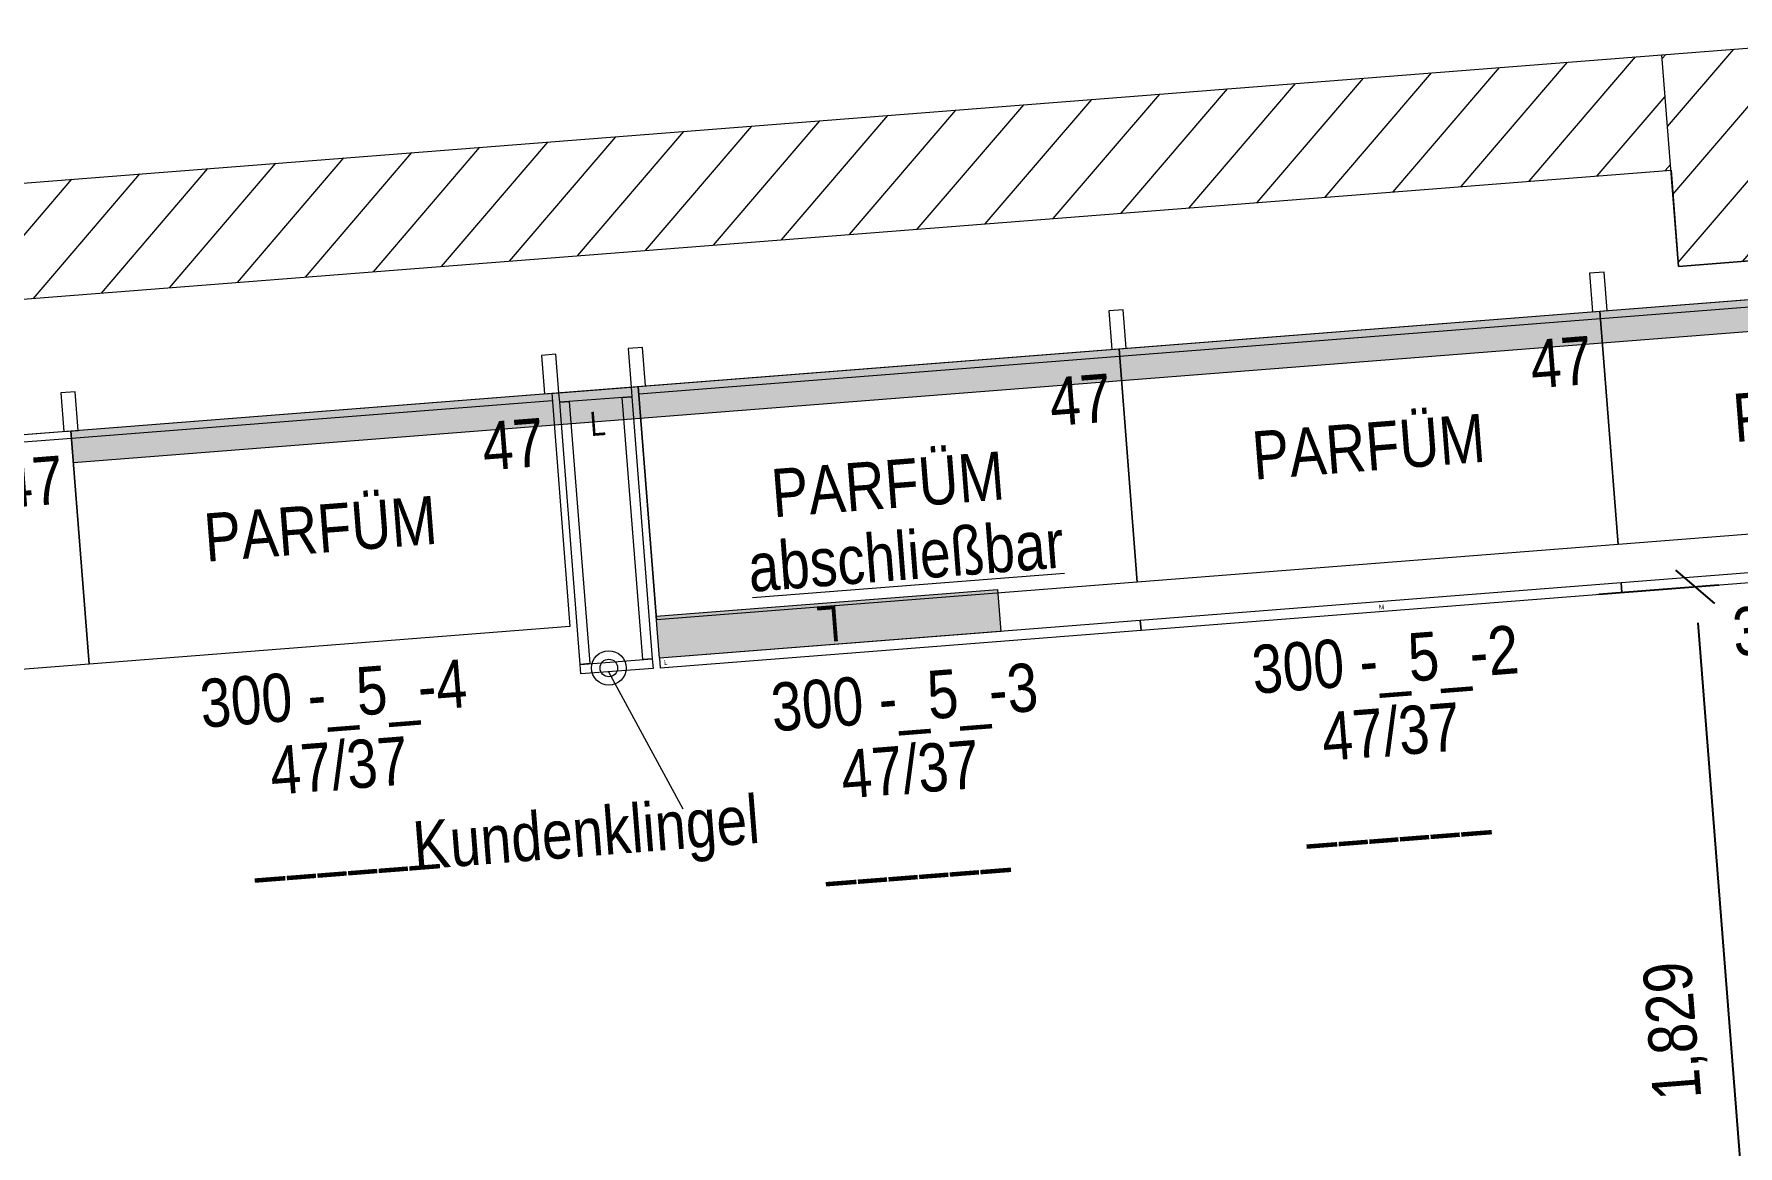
# Model space of a CAD drawing. Header units: millimetres. Extents: x 1954135 to 2038297, y 1349223 to 1397094.
# Drawn here: x 1974996 to 1978529, y 1382746 to 1385051 of the extents above; entities that cross this region are included whole.
import ezdxf
from ezdxf.enums import TextEntityAlignment as Align

# ---------------------------------------------------------------- set-up
doc = ezdxf.new("R2010")
doc.units = ezdxf.units.MM
doc.header["$MEASUREMENT"] = 0
doc.layers.get('Defpoints').update_dxf_attribs({"lineweight": 0})
for name, color, linetype, lineweight in [('01_Grundriss (Construction)', 7, 'Continuous', 0), ('10_Einrichtung', 7, 'Continuous', 0), ('10_Einrichtung (Construction)', 7, 'Continuous', 0), ('12_Deko', 7, 'Continuous', 0), ('20_Sortimentierung', 7, 'Continuous', 0), ('21_Modulnummer', 7, 'Continuous', 0), ('TXT Schrift allgemein', 7, 'Continuous', 13)]:
    doc.layers.add(name, color=color, linetype=linetype, lineweight=lineweight)
doc.styles.add('Rossmann', font='ARIALN.TTF', dxfattribs={"height": 100})
doc.styles.add('Style-Arial Narrow', font='ARIALN.TTF')
doc.dimstyles.new('Rossmann', dxfattribs={"dimtxt": 100, "dimasz": 75, "dimexe": 50, "dimexo": 0.0625, "dimgap": 50, "dimtad": 1, "dimdec": 3, "dimlfac": 0.001, "dimzin": 3, "dimtxsty": 'Rossmann', "dimcen": 0, "dimadec": 3, "dimazin": 0, "dimtfac": 1, "dimtdec": 0, "dimtofl": 0, "dimtmove": 0, "dimatfit": 1, "dimfxl": 200, "dimfxlon": 1, "dimfrac": 2, "dimtolj": 1, "dimtzin": 3, "dimarcsym": 0})

# ---------------------------------------------------------------- blocks, each defined once
blk = doc.blocks.new('_Oblique-1')
at = {"color": 0, "linetype": 'ByBlock', "lineweight": -2}
blk.add_line((0.5, 0.5), (-0.5, -0.5), dxfattribs=at)
blk = doc.blocks.new('*D372')
at = {"layer": '10_Einrichtung', "color": 0, "linetype": 'ByBlock', "lineweight": -2, "transparency": 16777216}
for p, q in [((1978240.7, 1383889.5), (1978489.9, 1383909)), ((1978383.4, 1382066.1), (1978632.6, 1382085.6))]:
    blk.add_line(p, q, dxfattribs=at)
at = {"layer": '10_Einrichtung', "color": 0, "linetype": 'Continuous', "lineweight": -2, "transparency": 16777216}
blk.add_line((1978445.9, 1383830.4), (1978576.9, 1382156.5), dxfattribs=at)
at = {"layer": 'Defpoints', "color": 0, "linetype": 'Continuous', "lineweight": 0, "transparency": 16777216}
for p in [(1977790, 1383854.3), (1978582.8, 1382081.7), (1977696.9, 1382012.4)]:
    blk.add_point(p, dxfattribs=at)
at = {"layer": '10_Einrichtung', "color": 0, "linetype": 'Continuous', "lineweight": -2, "transparency": 16777216, "xscale": 75, "yscale": 75, "zscale": 75}
for p, rotation in [((1978440, 1383905.1), 94.47537400066294), ((1978582.8, 1382081.7), 274.475374000663)]:
    blk.add_blockref('_Oblique-1', p, dxfattribs=dict(at, rotation=rotation))
at = {"layer": '10_Einrichtung', "color": 0, "linetype": 'Continuous', "lineweight": 0, "transparency": 16777216, "insert": (1978401.6, 1382984.8), "char_height": 100, "attachment_point": 5, "rotation": 94.4754, "style": 'Style-Arial Narrow'}
blk.add_mtext('\\A1;1,829', dxfattribs=at)
blk = doc.blocks.new('*U1299')
at = {"layer": '10_Einrichtung (Construction)', "color": 5, "linetype": 'Continuous', "lineweight": 13}
for radius in [45, 22.9]:
    blk.add_circle((0, 0), radius, dxfattribs=at)
blk = doc.blocks.new('*U1298')
at = {"layer": '10_Einrichtung (Construction)', "color": 5, "linetype": 'Continuous', "lineweight": 0}
blk.add_line((-283.6, 218.6), (-151.5, -78.4), dxfattribs=at)
at = {"layer": '10_Einrichtung', "color": 5, "linetype": 'Continuous', "lineweight": 13, "xscale": 0.79663892663038, "yscale": 0.79663892663038, "zscale": 0.79663892663038}
blk.add_blockref('*U1299', (-282, 225), dxfattribs=at)
at = {"layer": '10_Einrichtung', "color": 5, "linetype": 'Continuous', "lineweight": 0, "style": 'Rossmann'}
blk.add_text('Kundenklingel', height=100, dxfattribs=at).set_placement((-355.6, -110.8), align=Align.MIDDLE_CENTER)
blk = doc.blocks.new('*U1308')
at = {"layer": '10_Einrichtung', "color": 7, "linetype": 'Continuous', "lineweight": 0}
blk.add_line((-500, 187.5), (500, 187.5), dxfattribs=at)
at = {"layer": '10_Einrichtung', "color": 7, "linetype": 'Continuous', "lineweight": 0, "flags": 128}
for points in [[(-485, 282.5), (-515, 282.5), (-515, 202.5), (-485, 202.5)], [(515, 282.5), (485, 282.5), (485, 202.5), (515, 202.5)], [(-500, 202.5), (500, 202.5), (500, -282.5), (-500, -282.5)]]:
    blk.add_lwpolyline(points, close=True, dxfattribs=at)
at = {"layer": '10_Einrichtung (Construction)', "color": 3, "linetype": 'Continuous', "lineweight": 0}
for p, q in [((-500, 202.5), (-500, -282.5)), ((500, 202.5), (500, -282.5))]:
    blk.add_line(p, q, dxfattribs=at)
at = {"layer": '10_Einrichtung (Construction)', "color": 5, "linetype": 'Continuous', "lineweight": 0}
blk.add_line((-500, 202.5), (500, 202.5), dxfattribs=at)
at = {"layer": '10_Einrichtung', "color": 7, "linetype": 'Continuous', "lineweight": 0, "style": 'Rossmann'}
blk.add_text('47', height=100, dxfattribs=at).set_placement((411.7, 103.6), align=Align.MIDDLE_CENTER)
blk = doc.blocks.new('R1 47_178')
at = {"layer": '10_Einrichtung', "color": 7, "linetype": 'Continuous', "lineweight": 0}
blk.add_blockref('*U1308', (500, -242.5), dxfattribs=at)
blk = doc.blocks.new('I1 47_178')
at = {"layer": '10_Einrichtung', "color": 7, "linetype": 'Continuous', "lineweight": 0}
blk.add_blockref('R1 47_178', (0, 0), dxfattribs=at)
at = {"layer": '20_Sortimentierung', "color": 7, "linetype": 'Continuous', "lineweight": 0, "style": 'Style-Arial Narrow'}
blk.add_attdef('I1 47_178_0', text='', height=100, dxfattribs=at).set_placement((500, -282.5), align=Align.MIDDLE_CENTER)
at = {"layer": '21_Modulnummer', "color": 7, "linetype": 'Continuous', "lineweight": 0, "insert": (500, -575), "char_height": 100, "attachment_point": 2, "line_spacing_factor": 0.6, "style": 'Style-Arial Narrow'}
blk.add_mtext('300 -_5_-4', dxfattribs=at)
at = {"layer": '21_Modulnummer', "color": 251, "linetype": 'Continuous', "lineweight": 0, "style": 'Style-Arial Narrow'}
blk.add_attdef('I1 47_178_0', text='', height=100, dxfattribs=at).set_placement((500, -725), align=Align.TOP_CENTER)
at = {"layer": '21_Modulnummer', "color": 5, "linetype": 'Continuous', "lineweight": 0, "style": 'Style-Arial Narrow'}
blk.add_attdef('I1 47_178_0', text='', height=100, dxfattribs=at).set_placement((500, -875), align=Align.TOP_CENTER)
blk = doc.blocks.new('*U1311')
at = {"layer": '10_Einrichtung', "color": 7, "linetype": 'Continuous', "lineweight": 0}
blk.add_line((-500, 187.5), (500, 187.5), dxfattribs=at)
at = {"layer": '10_Einrichtung', "color": 7, "linetype": 'Continuous', "lineweight": 0, "flags": 128}
for points in [[(-485, 282.5), (-515, 282.5), (-515, 202.5), (-485, 202.5)], [(515, 282.5), (485, 282.5), (485, 202.5), (515, 202.5)], [(-500, 202.5), (500, 202.5), (500, -282.5), (-500, -282.5)]]:
    blk.add_lwpolyline(points, close=True, dxfattribs=at)
at = {"layer": '10_Einrichtung (Construction)', "color": 3, "linetype": 'Continuous', "lineweight": 0}
for p, q in [((-500, 202.5), (-500, -282.5)), ((500, 202.5), (500, -282.5))]:
    blk.add_line(p, q, dxfattribs=at)
at = {"layer": '10_Einrichtung (Construction)', "color": 5, "linetype": 'Continuous', "lineweight": 0}
blk.add_line((-500, 202.5), (500, 202.5), dxfattribs=at)
at = {"layer": '10_Einrichtung', "color": 7, "linetype": 'Continuous', "lineweight": 0, "style": 'Rossmann'}
blk.add_text('47', height=100, dxfattribs=at).set_placement((411.7, 103.6), align=Align.MIDDLE_CENTER)
blk = doc.blocks.new('R1 47_179')
at = {"layer": '10_Einrichtung', "color": 7, "linetype": 'Continuous', "lineweight": 0}
blk.add_blockref('*U1311', (500, -242.5), dxfattribs=at)
blk = doc.blocks.new('I1 47_179')
at = {"layer": '10_Einrichtung', "color": 7, "linetype": 'Continuous', "lineweight": 0}
blk.add_blockref('R1 47_179', (0, 0), dxfattribs=at)
at = {"layer": '20_Sortimentierung', "color": 7, "linetype": 'Continuous', "lineweight": 0, "style": 'Style-Arial Narrow'}
blk.add_attdef('I1 47_179_0', text='', height=100, dxfattribs=at).set_placement((500, -282.5), align=Align.MIDDLE_CENTER)
at = {"layer": '21_Modulnummer', "color": 7, "linetype": 'Continuous', "lineweight": 0, "insert": (500, -575), "char_height": 100, "attachment_point": 2, "line_spacing_factor": 0.6, "style": 'Style-Arial Narrow'}
blk.add_mtext('300 -_5_-5', dxfattribs=at)
at = {"layer": '21_Modulnummer', "color": 251, "linetype": 'Continuous', "lineweight": 0, "style": 'Style-Arial Narrow'}
blk.add_attdef('I1 47_179_0', text='', height=100, dxfattribs=at).set_placement((500, -725), align=Align.TOP_CENTER)
at = {"layer": '21_Modulnummer', "color": 5, "linetype": 'Continuous', "lineweight": 0, "style": 'Style-Arial Narrow'}
blk.add_attdef('I1 47_179_0', text='', height=100, dxfattribs=at).set_placement((500, -875), align=Align.TOP_CENTER)
blk = doc.blocks.new('*U1320')
at = {"layer": '10_Einrichtung', "color": 7, "linetype": 'Continuous', "lineweight": 0}
blk.add_line((-500, 187.5), (500, 187.5), dxfattribs=at)
at = {"layer": '10_Einrichtung', "color": 7, "linetype": 'Continuous', "lineweight": 0, "flags": 128}
for points in [[(-485, 282.5), (-515, 282.5), (-515, 202.5), (-485, 202.5)], [(515, 282.5), (485, 282.5), (485, 202.5), (515, 202.5)], [(-500, 202.5), (500, 202.5), (500, -282.5), (-500, -282.5)]]:
    blk.add_lwpolyline(points, close=True, dxfattribs=at)
at = {"layer": '10_Einrichtung (Construction)', "color": 3, "linetype": 'Continuous', "lineweight": 0}
for p, q in [((-500, 202.5), (-500, -282.5)), ((500, 202.5), (500, -282.5))]:
    blk.add_line(p, q, dxfattribs=at)
at = {"layer": '10_Einrichtung (Construction)', "color": 5, "linetype": 'Continuous', "lineweight": 0}
blk.add_line((-500, 202.5), (500, 202.5), dxfattribs=at)
at = {"layer": '10_Einrichtung', "color": 7, "linetype": 'Continuous', "lineweight": 0, "style": 'Rossmann'}
blk.add_text('47', height=100, dxfattribs=at).set_placement((411.7, 103.6), align=Align.MIDDLE_CENTER)
blk = doc.blocks.new('R1 47_182')
at = {"layer": '10_Einrichtung', "color": 7, "linetype": 'Continuous', "lineweight": 0}
blk.add_blockref('*U1320', (500, -242.5), dxfattribs=at)
blk = doc.blocks.new('I1 47_182')
at = {"layer": '10_Einrichtung', "color": 7, "linetype": 'Continuous', "lineweight": 0}
blk.add_blockref('R1 47_182', (0, 0), dxfattribs=at)
at = {"layer": '20_Sortimentierung', "color": 7, "linetype": 'Continuous', "lineweight": 0, "style": 'Style-Arial Narrow'}
blk.add_attdef('I1 47_182_0', text='', height=100, dxfattribs=at).set_placement((500, -282.5), align=Align.MIDDLE_CENTER)
at = {"layer": '21_Modulnummer', "color": 7, "linetype": 'Continuous', "lineweight": 0, "insert": (500, -675), "char_height": 100, "attachment_point": 2, "line_spacing_factor": 0.6, "style": 'Style-Arial Narrow'}
blk.add_mtext('300 -_5_-1', dxfattribs=at)
at = {"layer": '21_Modulnummer', "color": 251, "linetype": 'Continuous', "lineweight": 0, "style": 'Style-Arial Narrow'}
blk.add_attdef('I1 47_182_0', text='', height=100, dxfattribs=at).set_placement((500, -825), align=Align.TOP_CENTER)
at = {"layer": '21_Modulnummer', "color": 5, "linetype": 'Continuous', "lineweight": 0, "style": 'Style-Arial Narrow'}
blk.add_attdef('I1 47_182_0', text='', height=100, dxfattribs=at).set_placement((500, -975), align=Align.TOP_CENTER)
blk = doc.blocks.new('*U1323')
at = {"layer": '10_Einrichtung', "color": 7, "linetype": 'Continuous', "lineweight": 0}
blk.add_line((-500, 187.5), (500, 187.5), dxfattribs=at)
at = {"layer": '10_Einrichtung', "color": 7, "linetype": 'Continuous', "lineweight": 0, "flags": 128}
for points in [[(-485, 282.5), (-515, 282.5), (-515, 202.5), (-485, 202.5)], [(515, 282.5), (485, 282.5), (485, 202.5), (515, 202.5)], [(-500, 202.5), (500, 202.5), (500, -282.5), (-500, -282.5)]]:
    blk.add_lwpolyline(points, close=True, dxfattribs=at)
at = {"layer": '10_Einrichtung (Construction)', "color": 3, "linetype": 'Continuous', "lineweight": 0}
for p, q in [((-500, 202.5), (-500, -282.5)), ((500, 202.5), (500, -282.5))]:
    blk.add_line(p, q, dxfattribs=at)
at = {"layer": '10_Einrichtung (Construction)', "color": 5, "linetype": 'Continuous', "lineweight": 0}
blk.add_line((-500, 202.5), (500, 202.5), dxfattribs=at)
at = {"layer": '10_Einrichtung', "color": 7, "linetype": 'Continuous', "lineweight": 0, "style": 'Rossmann'}
blk.add_text('47', height=100, dxfattribs=at).set_placement((411.7, 103.6), align=Align.MIDDLE_CENTER)
blk = doc.blocks.new('R1 47_183')
at = {"layer": '10_Einrichtung', "color": 7, "linetype": 'Continuous', "lineweight": 0}
blk.add_blockref('*U1323', (500, -242.5), dxfattribs=at)
blk = doc.blocks.new('I1 47_183')
at = {"layer": '10_Einrichtung', "color": 7, "linetype": 'Continuous', "lineweight": 0}
blk.add_blockref('R1 47_183', (0, 0), dxfattribs=at)
at = {"layer": '20_Sortimentierung', "color": 7, "linetype": 'Continuous', "lineweight": 0, "style": 'Style-Arial Narrow'}
blk.add_attdef('I1 47_183_0', text='', height=100, dxfattribs=at).set_placement((500, -282.5), align=Align.MIDDLE_CENTER)
at = {"layer": '21_Modulnummer', "color": 7, "linetype": 'Continuous', "lineweight": 0, "insert": (500, -675), "char_height": 100, "attachment_point": 2, "line_spacing_factor": 0.6, "style": 'Style-Arial Narrow'}
blk.add_mtext('300 -_5_-2', dxfattribs=at)
at = {"layer": '21_Modulnummer', "color": 251, "linetype": 'Continuous', "lineweight": 0, "style": 'Style-Arial Narrow'}
blk.add_attdef('I1 47_183_0', text='', height=100, dxfattribs=at).set_placement((500, -825), align=Align.TOP_CENTER)
at = {"layer": '21_Modulnummer', "color": 5, "linetype": 'Continuous', "lineweight": 0, "style": 'Style-Arial Narrow'}
blk.add_attdef('I1 47_183_0', text='', height=100, dxfattribs=at).set_placement((500, -975), align=Align.TOP_CENTER)
blk = doc.blocks.new('*U1326')
at = {"layer": '10_Einrichtung', "color": 7, "linetype": 'Continuous', "lineweight": 0}
blk.add_line((-500, 187.5), (500, 187.5), dxfattribs=at)
at = {"layer": '10_Einrichtung', "color": 7, "linetype": 'Continuous', "lineweight": 0, "flags": 128}
for points in [[(-485, 282.5), (-515, 282.5), (-515, 202.5), (-485, 202.5)], [(515, 282.5), (485, 282.5), (485, 202.5), (515, 202.5)], [(-500, 202.5), (500, 202.5), (500, -282.5), (-500, -282.5)]]:
    blk.add_lwpolyline(points, close=True, dxfattribs=at)
at = {"layer": '10_Einrichtung (Construction)', "color": 3, "linetype": 'Continuous', "lineweight": 0}
for p, q in [((-500, 202.5), (-500, -282.5)), ((500, 202.5), (500, -282.5))]:
    blk.add_line(p, q, dxfattribs=at)
at = {"layer": '10_Einrichtung (Construction)', "color": 5, "linetype": 'Continuous', "lineweight": 0}
blk.add_line((-500, 202.5), (500, 202.5), dxfattribs=at)
at = {"layer": '10_Einrichtung', "color": 7, "linetype": 'Continuous', "lineweight": 0, "style": 'Rossmann'}
blk.add_text('47', height=100, dxfattribs=at).set_placement((411.7, 103.6), align=Align.MIDDLE_CENTER)
blk = doc.blocks.new('R1 47_184')
at = {"layer": '10_Einrichtung', "color": 7, "linetype": 'Continuous', "lineweight": 0}
blk.add_blockref('*U1326', (500, -242.5), dxfattribs=at)
blk = doc.blocks.new('I1 47_184')
at = {"layer": '10_Einrichtung', "color": 7, "linetype": 'Continuous', "lineweight": 0}
blk.add_blockref('R1 47_184', (0, 0), dxfattribs=at)
at = {"layer": '20_Sortimentierung', "color": 7, "linetype": 'Continuous', "lineweight": 0, "style": 'Style-Arial Narrow'}
blk.add_attdef('I1 47_184_0', text='', height=100, dxfattribs=at).set_placement((500, -282.5), align=Align.MIDDLE_CENTER)
at = {"layer": '21_Modulnummer', "color": 7, "linetype": 'Continuous', "lineweight": 0, "insert": (500, -675), "char_height": 100, "attachment_point": 2, "line_spacing_factor": 0.6, "style": 'Style-Arial Narrow'}
blk.add_mtext('300 -_5_-3', dxfattribs=at)
at = {"layer": '21_Modulnummer', "color": 251, "linetype": 'Continuous', "lineweight": 0, "style": 'Style-Arial Narrow'}
blk.add_attdef('I1 47_184_0', text='', height=100, dxfattribs=at).set_placement((500, -825), align=Align.TOP_CENTER)
at = {"layer": '21_Modulnummer', "color": 5, "linetype": 'Continuous', "lineweight": 0, "style": 'Style-Arial Narrow'}
blk.add_attdef('I1 47_184_0', text='', height=100, dxfattribs=at).set_placement((500, -975), align=Align.TOP_CENTER)
blk = doc.blocks.new('*U1327')
at = {"layer": '21_Modulnummer', "color": 7, "linetype": 'Continuous', "lineweight": 0}
blk.add_line((-323.7, -61.9), (325.1, -61.9), dxfattribs=at)
at = {"layer": '10_Einrichtung', "color": 5, "linetype": 'Continuous', "lineweight": 0, "style": 'Rossmann'}
blk.add_text('abschließbar', height=100, dxfattribs=at).set_placement((0, 0), align=Align.MIDDLE_CENTER)
blk = doc.blocks.new('*U1358')
at = {"layer": '10_Einrichtung', "color": 254, "linetype": 'Continuous', "lineweight": 13, "flags": 128}
for points in [[(75, 272.5), (-75, 272.5), (-75, 292.5), (75, 292.5)], [(-75, -272.5), (-75, 272.5), (-55, 272.5), (-55, -272.5)], [(55, -272.5), (55, 272.5), (75, 272.5), (75, -272.5)], [(75, -292.5), (-75, -292.5), (-75, -272.5), (75, -272.5)]]:
    blk.add_lwpolyline(points, close=True, dxfattribs=at)
blk = doc.blocks.new('*U1359')
at = {"layer": '10_Einrichtung', "color": 7, "linetype": 'Continuous', "lineweight": 0, "flags": 128}
for points in [[(-105, -40), (-75, -40), (-75, 40), (-105, 40)], [(75, -40), (105, -40), (105, 40), (75, 40)]]:
    blk.add_lwpolyline(points, close=True, dxfattribs=at)
blk = doc.blocks.new('*U1357')
at = {"layer": '10_Einrichtung', "color": 7, "linetype": 'Continuous', "lineweight": 0, "rotation": 180}
blk.add_blockref('*U1359', (0, 292.5), dxfattribs=at)
at = {"layer": '10_Einrichtung', "color": 254, "linetype": 'Continuous', "lineweight": 13, "rotation": 180}
blk.add_blockref('*U1358', (0, -40), dxfattribs=at)
blk = doc.blocks.new('Parl-A-i')
at = {"layer": '10_Einrichtung', "color": 254, "linetype": 'Continuous', "lineweight": 13, "rotation": 180}
blk.add_blockref('*U1357', (90, 292.5), dxfattribs=at)
at = {"layer": '10_Einrichtung', "color": 7, "linetype": 'Continuous', "style": 'Style-Arial Narrow'}
blk.add_text('L', height=50, rotation=180, dxfattribs=at).set_placement((90, 85), align=Align.TOP_CENTER)
blk = doc.blocks.new('DUF_L-A')
at = {"layer": '12_Deko', "color": 7, "linetype": 'Continuous', "transparency": 33554636, "flags": 128}
blk.add_lwpolyline([(-709.6, 0), (0, 0), (0, -87.5), (-709.6, -87.5)], close=True, dxfattribs=at)
at = {"layer": '12_Deko', "color": 2, "linetype": 'Continuous', "transparency": 33554636, "extrusion": (0, 0, -1)}
blk.add_solid([(709.6, 0), (0, 0), (709.6, -87.5), (0, -87.5)], dxfattribs=at)
at = {"layer": '12_Deko', "color": 7, "linetype": 'Continuous', "lineweight": 0, "style": 'Rossmann'}
blk.add_text('L', height=75, dxfattribs=at).set_placement((-354.8, -43.8), align=Align.MIDDLE_CENTER)

msp = doc.modelspace()

# ---------------------------------------------------------------- hatches: boundary and pattern name
at = {"layer": '01_Grundriss (Construction)', "linetype": 'Continuous', "lineweight": 0}
h = msp.add_hatch(dxfattribs=at)
h.set_pattern_fill('HATCH', style=0, pattern_type=2)
h.set_pattern_definition([(49.475, (1978680.21, 1384590.96), (-76.013, 64.977), [])])
h.paths.add_polyline_path([(1978371.7169, 1385008.1641), (1978920.0399, 1385051.081), (1978954.3734, 1384612.4226), (1978406.0503, 1384569.5057)], flags=0)
h = msp.add_hatch(dxfattribs=at)
h.set_pattern_fill('HATCH', style=0, pattern_type=2)
h.set_pattern_definition([(49.4754, (1977837.04, 1384596.3), (-76.0127, 64.9775), [])])
h.paths.add_polyline_path([(1973016.8785, 1384348.3109), (1978390.4442, 1384768.8959), (1978371.7169, 1385008.1641), (1972998.1512, 1384587.5792)], flags=0)

# ---------------------------------------------------------------- linework, layer by layer
at = {"layer": '01_Grundriss (Construction)', "lineweight": 0}
for p, q in [((1972998.1512, 1384587.5792), (1978371.7169, 1385008.1641)), ((1973016.8785, 1384348.3109), (1978390.4442, 1384768.8959))]:
    msp.add_line(p, q, dxfattribs=at)
at = {"layer": '01_Grundriss (Construction)', "color": 7, "linetype": 'Continuous', "lineweight": 0}
for p, q in [((1973256.1467, 1384367.0383), (1978390.4442, 1384768.8959)), ((1978390.4442, 1384768.8959), (1978406.0503, 1384569.5057)), ((1978406.0503, 1384569.5057), (1978954.3734, 1384612.4226))]:
    msp.add_line(p, q, dxfattribs=at)
at = {"layer": '01_Grundriss (Construction)', "color": 7, "linetype": 'Continuous', "lineweight": 0, "flags": 128}
msp.add_lwpolyline([(1978371.7169, 1385008.1641), (1978920.0399, 1385051.081), (1978954.3734, 1384612.4226), (1978406.0503, 1384569.5057)], close=True, dxfattribs=at)
at = {"layer": '10_Einrichtung', "color": 254, "linetype": 'Continuous', "lineweight": 13, "true_color": 0xf5deb3, "flags": 128}
for points in [[(1979283.8494, 1383991.2378), (1978286.8984, 1383913.2071), (1978288.459, 1383893.2681), (1979285.41, 1383971.2987)], [(1978286.8984, 1383913.2071), (1977289.9474, 1383835.1765), (1977291.5081, 1383815.2375), (1978288.459, 1383893.2681)], [(1977289.9474, 1383835.1765), (1976292.9965, 1383757.1459), (1976294.5571, 1383737.2069), (1977291.5081, 1383815.2375)]]:
    msp.add_lwpolyline(points, close=True, dxfattribs=at)
at = {"layer": '12_Deko', "color": 254, "linetype": 'Continuous', "true_color": 0xf5deb3, "transparency": 33554636, "flags": 128}
msp.add_lwpolyline([(1975072.5071, 1384228.3471), (1981413.1152, 1384724.6218), (1981418.3121, 1384658.2235), (1975077.704, 1384161.9489)], close=True, dxfattribs=at)
at = {"layer": '12_Deko', "color": 254, "linetype": 'Continuous', "true_color": 0xf5deb3, "transparency": 33554636, "extrusion": (0, 0, -1)}
msp.add_solid([(-1975072.5071, 1384228.3471), (-1981413.1152, 1384724.6218), (-1975077.704, 1384161.9489), (-1981418.3121, 1384658.2235)], dxfattribs=at)

# ---------------------------------------------------------------- block references
at = {"layer": '10_Einrichtung', "color": 254, "linetype": 'Continuous', "lineweight": 13, "true_color": 0xf5deb3, "rotation": 184.4753740006587}
msp.add_blockref('Parl-A-i', (1976245.788, 1384360.3013), dxfattribs=at)
at = {"layer": '10_Einrichtung', "color": 5, "linetype": 'Continuous', "lineweight": 0, "rotation": 4.475374000658773}
msp.add_blockref('*U1298', (1976486.487, 1383534.5272), dxfattribs=at)
at = {"layer": '12_Deko', "color": 7, "linetype": 'Continuous', "transparency": 33554636, "rotation": 184.4753740006676}
msp.add_blockref('DUF_L-A', (1976292.9553, 1383757.1427), dxfattribs=at)
at = {"layer": '21_Modulnummer', "color": 7, "linetype": 'Continuous', "lineweight": 0, "rotation": 4.475374000658773}
msp.add_blockref('*U1327', (1976803.8581, 1383969.8578), dxfattribs=at)
at = {"layer": 'TXT Schrift allgemein'}
ref = msp.add_blockref('I1 47_182', (1978239.6899, 1384516.3625), dxfattribs=dict(at, rotation=4.475374000658773))
ref.add_attrib('I1 47_182_0', '47/37', dxfattribs={"layer": '21_Modulnummer', "color": 251, "linetype": 'Continuous', "lineweight": 0, "height": 100, "rotation": 4.475374, "style": 'Style-Arial Narrow'}).set_placement((1978802.5406, 1383732.8932), align=Align.TOP_CENTER)
ref.add_attrib('I1 47_182_0', 'PARFÜM', dxfattribs={"layer": '20_Sortimentierung', "color": 7, "linetype": 'Continuous', "lineweight": 0, "height": 100, "rotation": 4.475374, "style": 'Style-Arial Narrow'}).set_placement((1978760.209, 1384273.7391), align=Align.MIDDLE_CENTER)
ref.add_attrib('I1 47_182_0', '______', dxfattribs={"layer": '21_Modulnummer', "color": 5, "linetype": 'Continuous', "lineweight": 0, "height": 100, "rotation": 4.475374, "style": 'Style-Arial Narrow'}).set_placement((1978814.2452, 1383583.3506), align=Align.TOP_CENTER)
ref = msp.add_blockref('I1 47_183', (1977242.7389, 1384438.3319), dxfattribs=dict(at, rotation=4.475374000658773))
ref.add_attrib('I1 47_183_0', '47/37', dxfattribs={"layer": '21_Modulnummer', "color": 251, "linetype": 'Continuous', "lineweight": 0, "height": 100, "rotation": 4.475374, "style": 'Style-Arial Narrow'}).set_placement((1977805.5897, 1383654.8626), align=Align.TOP_CENTER)
ref.add_attrib('I1 47_183_0', 'PARFÜM', dxfattribs={"layer": '20_Sortimentierung', "color": 7, "linetype": 'Continuous', "lineweight": 0, "height": 100, "rotation": 4.475374, "style": 'Style-Arial Narrow'}).set_placement((1977763.2581, 1384195.7085), align=Align.MIDDLE_CENTER)
ref.add_attrib('I1 47_183_0', '______', dxfattribs={"layer": '21_Modulnummer', "color": 5, "linetype": 'Continuous', "lineweight": 0, "height": 100, "rotation": 4.475374, "style": 'Style-Arial Narrow'}).set_placement((1977817.2943, 1383505.32), align=Align.TOP_CENTER)
ref = msp.add_blockref('I1 47_184', (1976245.788, 1384360.3013), dxfattribs=dict(at, rotation=4.475374000658773))
ref.add_attrib('I1 47_184_0', '47/37', dxfattribs={"layer": '21_Modulnummer', "color": 251, "linetype": 'Continuous', "lineweight": 0, "height": 100, "rotation": 4.475374, "style": 'Style-Arial Narrow'}).set_placement((1976808.6387, 1383576.832), align=Align.TOP_CENTER)
ref.add_attrib('I1 47_184_0', 'PARFÜM', dxfattribs={"layer": '20_Sortimentierung', "color": 7, "linetype": 'Continuous', "lineweight": 0, "height": 100, "rotation": 4.475374, "style": 'Style-Arial Narrow'}).set_placement((1976766.3071, 1384117.6779), align=Align.MIDDLE_CENTER)
ref.add_attrib('I1 47_184_0', '______', dxfattribs={"layer": '21_Modulnummer', "color": 5, "linetype": 'Continuous', "lineweight": 0, "height": 100, "rotation": 4.475374, "style": 'Style-Arial Narrow'}).set_placement((1976820.3433, 1383427.2894), align=Align.TOP_CENTER)
ref = msp.add_blockref('I1 47_178', (1975069.3858, 1384268.2251), dxfattribs=dict(at, rotation=4.475374000658773))
ref.add_attrib('I1 47_178_0', '47/37', dxfattribs={"layer": '21_Modulnummer', "color": 251, "linetype": 'Continuous', "lineweight": 0, "height": 100, "rotation": 4.475374, "style": 'Style-Arial Narrow'}).set_placement((1975624.4335, 1383584.451), align=Align.TOP_CENTER)
ref.add_attrib('I1 47_178_0', 'PARFÜM', dxfattribs={"layer": '20_Sortimentierung', "color": 7, "linetype": 'Continuous', "lineweight": 0, "height": 100, "rotation": 4.475374, "style": 'Style-Arial Narrow'}).set_placement((1975589.905, 1384025.6018), align=Align.MIDDLE_CENTER)
ref.add_attrib('I1 47_178_0', '______', dxfattribs={"layer": '21_Modulnummer', "color": 5, "linetype": 'Continuous', "lineweight": 0, "height": 100, "rotation": 4.475374, "style": 'Style-Arial Narrow'}).set_placement((1975636.1381, 1383434.9084), align=Align.TOP_CENTER)
ref = msp.add_blockref('I1 47_179', (1974072.4349, 1384190.1945), dxfattribs=dict(at, rotation=4.475374000658773))
ref.add_attrib('I1 47_179_0', '47/37', dxfattribs={"layer": '21_Modulnummer', "color": 251, "linetype": 'Continuous', "lineweight": 0, "height": 100, "rotation": 4.475374, "style": 'Style-Arial Narrow'}).set_placement((1974627.4825, 1383506.4204), align=Align.TOP_CENTER)
ref.add_attrib('I1 47_179_0', 'PARFÜM', dxfattribs={"layer": '20_Sortimentierung', "color": 7, "linetype": 'Continuous', "lineweight": 0, "height": 100, "rotation": 4.475374, "style": 'Style-Arial Narrow'}).set_placement((1974592.954, 1383947.5712), align=Align.MIDDLE_CENTER)
ref.add_attrib('I1 47_179_0', '______', dxfattribs={"layer": '21_Modulnummer', "color": 5, "linetype": 'Continuous', "lineweight": 0, "height": 100, "rotation": 4.475374, "style": 'Style-Arial Narrow'}).set_placement((1974639.1871, 1383356.8777), align=Align.TOP_CENTER)

# ---------------------------------------------------------------- texts
at = {"layer": '21_Modulnummer', "color": 7, "linetype": 'Continuous', "style": 'Style-Arial Narrow'}
for s, p in [('M', (1977790.0453, 1383868.0654)), ('L', (1976305.8253, 1383753.1841))]:
    msp.add_text(s, height=10, rotation=4.475374, dxfattribs=at).set_placement(p, align=Align.TOP_CENTER)

# ---------------------------------------------------------------- dimensions: what is measured, and where the dimension line sits
at = {"layer": '10_Einrichtung', "linetype": 'Continuous', "lineweight": 0}
dim = msp.add_linear_dim(base=(1978582.7658, 1382081.7095), p1=(1977789.9835, 1383854.2528), p2=(1977696.8828, 1382012.3721), angle=274.475374, dimstyle='Rossmann', override={"dimtxsty": 'Style-Arial Narrow', "dimblk": '_Oblique-1', "dimtdec": 3, "dimfrac": 0}, dxfattribs=at)
dim.commit()
dim.dimension.update_dxf_attribs({"geometry": '*D372', "text_midpoint": (1978401.647, 1382984.8304)})

doc.saveas('drawing.dxf')
